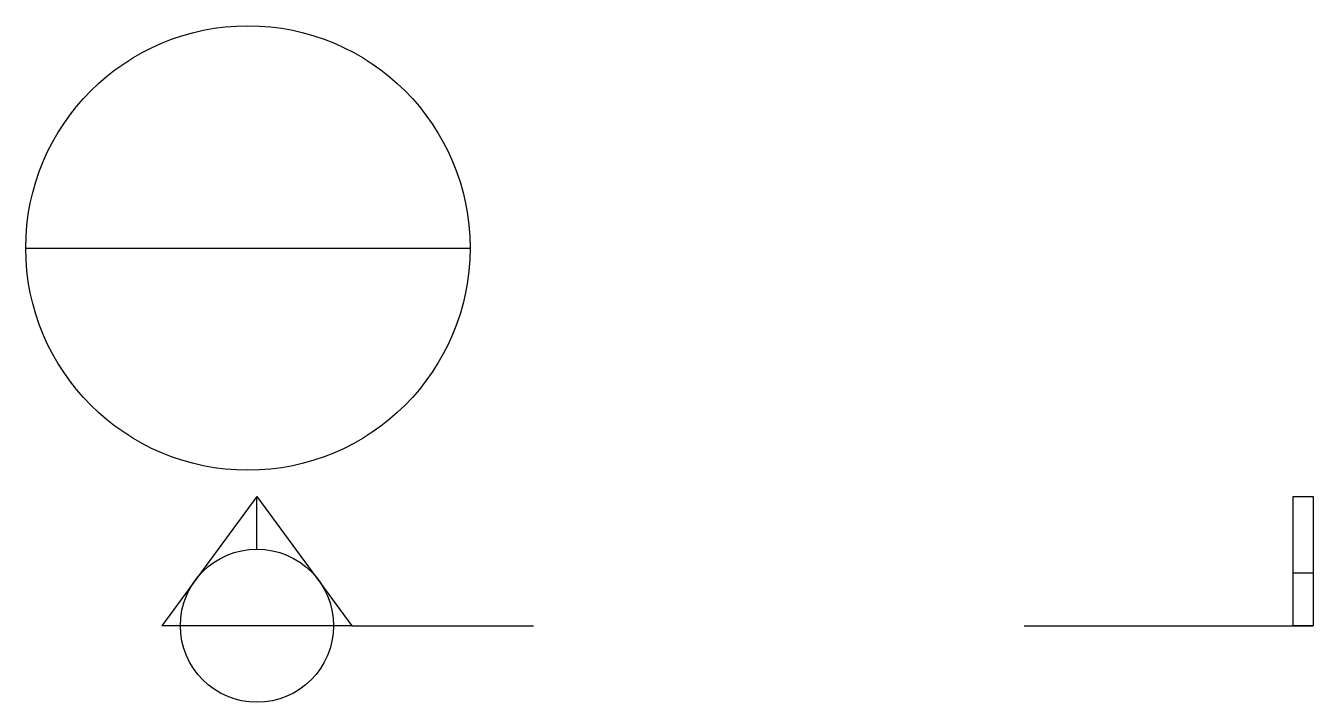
# Model space of a CAD drawing. Header units: inches. Extents: x 407.2 to 430.3, y 500.6 to 512.8.
import ezdxf
from ezdxf.enums import TextEntityAlignment as Align

# ---------------------------------------------------------------- set-up
doc = ezdxf.new("R2010")
doc.units = ezdxf.units.IN
doc.styles.add('Annotative', font='arial.ttf')

# ---------------------------------------------------------------- blocks, each defined once
blk = doc.blocks.new('CalloutTag')
blk.add_line((-1, 0), (1, 0))
blk.add_circle((0, 0), 1)
at = {"style": 'Annotative'}
blk.add_attdef('VIEWNUMBER', text='', height=2, dxfattribs=at).set_placement((0, 0), align=Align.BOTTOM_CENTER)
blk.add_attdef('SHEETNUMBER', text='', height=2, dxfattribs=at).set_placement((0, 0), align=Align.TOP_CENTER)
blk = doc.blocks.new('*U14')
h = blk.add_hatch()
h.set_pattern_fill('ANGLE', color=256)
h.set_pattern_definition([(0, (0, 0), (0, 6.985), [5.08, -1.905]), (90, (0, 0), (-6.985, 4e-16), [5.08, -1.905])])
h.paths.add_polyline_path([(-1.378, 2.326), (-2.488, 0.816, -0.238569), (-1.378, 1.378)])
h.paths.add_polyline_path([(-2.488, 0.816), (-3.089, 0), (-2.756, 0, -0.159848)])
h.paths.add_polyline_path([(-4.185, -0.638), (-0.55, -0.638), (-0.55, 0.138), (-4.185, 0.138)], flags=9)
h.paths.add_polyline_path([(-3.914, 0.01), (-0.822, 0.01), (-0.822, 0.786), (-3.914, 0.786)], flags=9)
h = blk.add_hatch()
h.set_pattern_fill('ANGLE', color=256)
h.set_pattern_definition([(0, (-0.217, 0), (0, 6.985), [5.08, -1.905]), (90, (-0.217, 0), (-6.985, 4e-16), [5.08, -1.905])])
h.paths.add_polyline_path([(17.639, 0), (17.275, 0), (17.275, 2.326), (17.639, 2.326)])
for p, q in [((-1.378, 2.326), (-3.089, 0)), ((-1.378, 1.378), (-1.378, 2.326)), ((-1.378, 2.326), (0.332, 0)), ((0.332, 0), (-3.089, 0)), ((0.332, 0), (3.601, 0)), ((12.434, 0), (17.639, 0))]:
    blk.add_line(p, q)
blk.add_lwpolyline([(17.639, 0), (17.275, 0), (17.275, 2.326), (17.639, 2.326)], close=True)
blk.add_circle((-1.378, 0), 1.378)
at = {"style": 'Annotative'}
blk.add_attdef('VIEWNO', text='', height=0.5, dxfattribs=at).set_placement((-1.378, 0), align=Align.BOTTOM_CENTER)
blk.add_attdef('SHEETNO', text='', height=0.5, dxfattribs=at).set_placement((-1.378, 0), align=Align.TOP_CENTER)

msp = doc.modelspace()

# ---------------------------------------------------------------- block references
at = {"xscale": 4, "yscale": 4, "zscale": 4}
msp.add_blockref('CalloutTag', (411.167, 508.771), dxfattribs=at)
msp.add_blockref('*U14', (412.708, 501.974))

doc.saveas('drawing.dxf')
